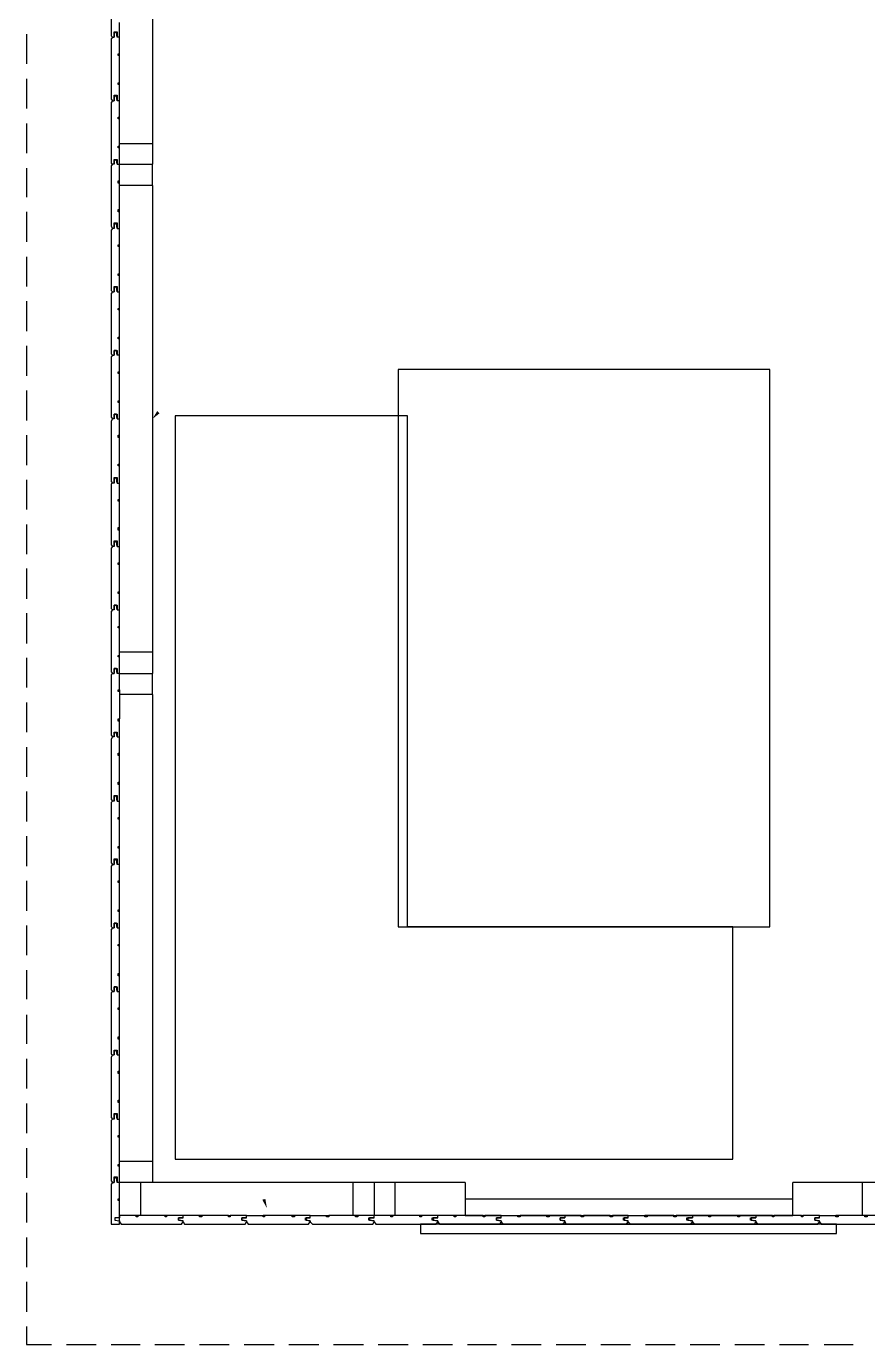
# Model space of a CAD drawing. Header units: millimetres. Extents: x -32864 to 44414, y -51818 to 3927.
# Drawn here: x -3000 to -1190, y -42000 to -39162 of the extents above; entities that cross this region are included whole.
import ezdxf

# ---------------------------------------------------------------- set-up
doc = ezdxf.new("R2010")
doc.units = ezdxf.units.MM
doc.header["$MEASUREMENT"] = 0
doc.layers.get('0').update_dxf_attribs({"true_color": 0xffffff})
doc.layers.add('elements', color=4, linetype='Continuous', lineweight=25, true_color=0x00ffff)

# ---------------------------------------------------------------- blocks, each defined once
blk = doc.blocks.new('UpperView')
at = {"layer": 'elements'}
for points in [[(286.7, 2005), (271.5, 1993.2), (281.6, 2010)], [(514.3, 313.6), (517.7, 293.4), (507.6, 312)]]:
    blk.add_hatch(color=256, dxfattribs=at).paths.add_polyline_path(points)
for points in [[(182.1, 2947.6), (182.1, 2817.8), (185.5, 2814.4), (182.1, 2811), (182.1, 2681.2), (185.5, 2677.8), (182.1, 2674.4), (182.1, 2542.9), (185.5, 2541.2), (182.1, 2537.8), (182.1, 2408), (185.5, 2402.9), (182.1, 2399.6), (182.1, 2269.7), (185.5, 2266.4), (182.1, 2263), (182.1, 2133.1), (185.5, 2129.8), (182.1, 2126.4), (182.1, 1996.6), (185.5, 1993.2), (182.1, 1988.1), (182.1, 1858.3), (185.5, 1854.9), (182.1, 1853.2), (182.1, 1721.7), (185.5, 1718.3), (182.1, 1714.9), (182.1, 1585.1), (185.5, 1581.7), (182.1, 1578.4), (182.1, 1448.5), (185.5, 1445.1)], [(271.5, 3590.1), (271.5, 2541.2)], [(200.7, 2585.1), (200.7, 2639), (200.7, 2647.5), (200.7, 2655.9), (200.7, 2664.3), (200.7, 2672.8), (200.7, 2681.2), (200.7, 2689.6), (200.7, 2699.7), (200.7, 2708.2), (200.7, 2716.6), (200.7, 2725), (200.7, 2733.5), (200.7, 2741.9), (200.7, 2750.3), (200.7, 2760.4), (200.7, 2768.9), (200.7, 2777.3), (200.7, 2785.7), (200.7, 2794.2), (200.7, 2802.6), (200.7, 2811), (200.7, 2821.1), (200.7, 2829.6), (200.7, 2838), (200.7, 2846.4)], [(0, 2821.1), (0, 2757.1)], [(185.5, 2814.4), (188.9, 2814.4)], [(188.9, 2814.4), (188.9, 2826.2), (195.6, 2826.2), (195.6, 2814.4)], [(195.6, 2814.4), (193.9, 2824.5), (188.9, 2824.5), (188.9, 2814.4), (188.9, 2814.4)], [(200.7, 2814.4), (195.6, 2814.4)], [(200.7, 2775.6), (197.3, 2775.6), (197.3, 2779), (200.7, 2779)], [(0, 2725), (0, 2660.9)], [(200.7, 2713.2), (197.3, 2713.2), (197.3, 2716.6), (200.7, 2716.6)], [(185.5, 2677.8), (188.9, 2677.8)], [(188.9, 2677.8), (188.9, 2689.6), (195.6, 2689.6), (195.6, 2677.8)], [(195.6, 2677.8), (193.9, 2687.9), (188.9, 2687.9), (188.9, 2677.8), (188.9, 2677.8)], [(200.7, 2677.8), (195.6, 2677.8)], [(200.7, 2639), (197.3, 2639), (197.3, 2642.4), (200.7, 2642.4)], [(0, 2628.9), (0, 2564.8)], [(271.5, 2585.1), (200.7, 2585.1)], [(200.7, 2541.2), (200.7, 2585.1)], [(200.7, 2576.6), (197.3, 2576.6), (197.3, 2580), (200.7, 2580)], [(0, 2532.8), (0, 2470.4)], [(188.9, 2541.2), (185.5, 2541.2)], [(188.9, 2541.2), (188.9, 2551.3), (195.6, 2551.3), (195.6, 2541.2)], [(195.6, 2541.2), (193.9, 2549.7), (188.9, 2549.7), (188.9, 2541.2), (188.9, 2541.2)], [(195.6, 2541.2), (200.7, 2541.2)], [(200.7, 2541.2), (271.5, 2541.2)], [(200.7, 2495.7), (200.7, 2541.2)], [(271.5, 2495.7), (271.5, 2541.2)], [(200.7, 2500.7), (197.3, 2500.7), (197.3, 2505.8), (200.7, 2505.8)], [(271.5, 2495.7), (200.7, 2495.7)], [(200.7, 2301.8), (200.7, 2305.1), (200.7, 2313.6), (200.7, 2323.7), (200.7, 2332.1), (200.7, 2340.6), (200.7, 2349), (200.7, 2357.4), (200.7, 2365.8), (200.7, 2374.3), (200.7, 2382.7), (200.7, 2391.1), (200.7, 2399.6), (200.7, 2408), (200.7, 2416.4), (200.7, 2426.6), (200.7, 2435), (200.7, 2443.4), (200.7, 2495.7)], [(271.5, 2495.7), (271.5, 1445.1)], [(200.7, 2438.4), (197.3, 2438.4), (197.3, 2443.4), (200.7, 2443.4)], [(0, 2438.4), (0, 2374.3)], [(188.9, 2402.9), (188.9, 2414.7), (195.6, 2414.7), (195.6, 2402.9)], [(195.6, 2402.9), (193.9, 2413.1), (188.9, 2413.1), (188.9, 2402.9), (188.9, 2402.9)], [(188.9, 2402.9), (185.5, 2402.9)], [(195.6, 2402.9), (200.7, 2402.9)], [(200.7, 2364.2), (197.3, 2364.2), (197.3, 2367.5), (200.7, 2367.5)], [(0, 2342.2), (0, 2278.2)], [(200.7, 2301.8), (197.3, 2301.8), (197.3, 2305.1), (200.7, 2305.1)], [(200.7, 2266.4), (200.7, 2301.8)], [(188.9, 2266.4), (188.9, 2278.2), (195.6, 2278.2), (195.6, 2266.4)], [(195.6, 2266.4), (193.9, 2276.5), (188.9, 2276.5), (188.9, 2266.4), (188.9, 2266.4)], [(0, 2246.1), (0, 2182)], [(185.5, 2266.4), (188.9, 2266.4)], [(195.6, 2266.4), (200.7, 2266.4)], [(200.7, 2091), (200.7, 2094.4), (200.7, 2102.8), (200.7, 2111.2), (200.7, 2119.7), (200.7, 2128.1), (200.7, 2136.5), (200.7, 2144.9), (200.7, 2155.1), (200.7, 2163.5), (200.7, 2171.9), (200.7, 2180.4), (200.7, 2188.8), (200.7, 2197.2), (200.7, 2205.7), (200.7, 2214.1), (200.7, 2222.5), (200.7, 2230.9), (200.7, 2266.4)], [(200.7, 2227.6), (197.3, 2227.6), (197.3, 2230.9), (200.7, 2230.9)], [(200.7, 2165.2), (197.3, 2165.2), (197.3, 2168.6), (200.7, 2168.6)], [(0, 2150), (0, 2085.9)], [(185.5, 2129.8), (188.9, 2129.8)], [(195.6, 2129.8), (193.9, 2139.9), (188.9, 2139.9), (188.9, 2129.8), (188.9, 2129.8)], [(188.9, 2129.8), (188.9, 2139.9), (195.6, 2139.9), (195.6, 2129.8)], [(200.7, 2129.8), (195.6, 2129.8)], [(200.7, 2091), (197.3, 2091), (197.3, 2094.4), (200.7, 2094.4)], [(200.7, 2032), (200.7, 2091)], [(0, 2053.9), (0, 1989.8)], [(200.7, 2028.6), (197.3, 2028.6), (197.3, 2032), (200.7, 2032)], [(200.7, 1952.7), (200.7, 2032)], [(188.9, 1993.2), (185.5, 1993.2)], [(195.6, 1993.2), (193.9, 2003.3), (188.9, 2003.3), (188.9, 1993.2), (188.9, 1993.2)], [(188.9, 1993.2), (188.9, 2003.3), (195.6, 2003.3), (195.6, 1993.2)], [(195.6, 1993.2), (200.7, 1993.2)], [(0, 1957.8), (0, 1893.7)], [(200.7, 1952.7), (197.3, 1952.7), (197.3, 1957.8), (200.7, 1957.8)], [(200.7, 1895.4), (200.7, 1952.7)], [(200.7, 1892), (197.3, 1892), (197.3, 1895.4), (200.7, 1895.4)], [(200.7, 1753.7), (200.7, 1895.4)], [(0, 1861.7), (0, 1797.6)], [(188.9, 1854.9), (185.5, 1854.9)], [(188.9, 1854.9), (188.9, 1866.7), (195.6, 1866.7), (195.6, 1854.9)], [(195.6, 1854.9), (193.9, 1865), (188.9, 1865), (188.9, 1854.9), (188.9, 1854.9)], [(195.6, 1854.9), (200.7, 1854.9)], [(200.7, 1816.1), (197.3, 1816.1), (197.3, 1819.5), (200.7, 1819.5)], [(0, 1765.5), (0, 1701.5)], [(200.7, 1753.7), (197.3, 1753.7), (197.3, 1758.8), (200.7, 1758.8)], [(200.7, 1718.3), (200.7, 1753.7)], [(188.9, 1718.3), (185.5, 1718.3)], [(188.9, 1718.3), (188.9, 1730.1), (195.6, 1730.1), (195.6, 1718.3)], [(195.6, 1718.3), (193.9, 1728.4), (188.9, 1728.4), (188.9, 1718.3), (188.9, 1718.3)], [(195.6, 1718.3), (200.7, 1718.3)], [(200.7, 1490.7), (200.7, 1542.9), (200.7, 1551.4), (200.7, 1559.8), (200.7, 1568.2), (200.7, 1578.4), (200.7, 1586.8), (200.7, 1595.2), (200.7, 1603.7), (200.7, 1613.8), (200.7, 1622.2), (200.7, 1630.6), (200.7, 1639.1), (200.7, 1647.5), (200.7, 1657.6), (200.7, 1666), (200.7, 1674.5), (200.7, 1682.9), (200.7, 1718.3)], [(200.7, 1679.5), (197.3, 1679.5), (197.3, 1682.9), (200.7, 1682.9)], [(0, 1671.1), (0, 1605.3)], [(200.7, 1617.1), (197.3, 1617.1), (197.3, 1620.5), (200.7, 1620.5)], [(195.6, 1581.7), (193.9, 1591.8), (188.9, 1591.8), (188.9, 1581.7), (188.9, 1581.7)], [(188.9, 1581.7), (188.9, 1591.8), (195.6, 1591.8), (195.6, 1581.7)], [(0, 1575), (0, 1509.2)], [(188.9, 1581.7), (185.5, 1581.7)], [(195.6, 1581.7), (200.7, 1581.7)], [(200.7, 1542.9), (197.3, 1542.9), (197.3, 1546.3), (200.7, 1546.3)], [(0, 1478.9), (0, 1414.8)], [(200.7, 1480.6), (197.3, 1480.6), (197.3, 1483.9), (200.7, 1483.9)], [(271.5, 1490.7), (200.7, 1490.7)], [(200.7, 1445.1), (200.7, 1490.7)], [(195.6, 1445.1), (193.9, 1455.3), (188.9, 1455.3), (188.9, 1445.1), (188.9, 1445.1)], [(188.9, 1445.1), (188.9, 1455.3), (195.6, 1455.3), (195.6, 1445.1)], [(185.5, 1445.1), (182.1, 1441.8), (182.1, 1311.9), (185.5, 1308.6), (182.1, 1303.5), (182.1, 1173.6), (185.5, 1170.3), (182.1, 1166.9), (182.1, 1037.1), (185.5, 1033.7), (182.1, 1030.3), (182.1, 900.5), (185.5, 897.1), (182.1, 893.7), (182.1, 763.9), (185.5, 760.5), (182.1, 757.1), (182.1, 625.6), (185.5, 623.9), (182.1, 618.9), (182.1, 489), (185.5, 485.6), (182.1, 482.3), (182.1, 352.4), (185.5, 349.1)], [(185.5, 1445.1), (188.9, 1445.1)], [(200.7, 1445.1), (195.6, 1445.1)], [(200.7, 1445.1), (271.5, 1445.1)], [(200.7, 1409.7), (200.7, 1445.1)], [(271.5, 1399.6), (271.5, 1445.1)], [(200.7, 1406.4), (197.3, 1406.4), (197.3, 1409.7), (200.7, 1409.7)], [(200.7, 1409.7), (200.7, 1406.4)], [(200.7, 1406.4), (200.7, 1347.3)], [(271.5, 1399.6), (200.7, 1399.6)], [(271.5, 1399.6), (271.5, 349.1)], [(0, 1382.7), (0, 1318.7)], [(200.7, 1342.3), (197.3, 1342.3), (197.3, 1347.3), (200.7, 1347.3)], [(200.7, 1268.1), (200.7, 1347.3)], [(188.9, 1308.6), (185.5, 1308.6)], [(188.9, 1308.6), (188.9, 1318.7), (195.6, 1318.7), (195.6, 1308.6)], [(195.6, 1308.6), (193.9, 1317), (188.9, 1317), (188.9, 1308.6), (188.9, 1308.6)], [(195.6, 1308.6), (200.7, 1308.6)], [(0, 1286.6), (0, 1222.6)], [(200.7, 1268.1), (197.3, 1268.1), (197.3, 1273.1), (200.7, 1273.1)], [(200.7, 1210.7), (200.7, 1268.1)], [(200.7, 1205.7), (197.3, 1205.7), (197.3, 1210.7), (200.7, 1210.7)], [(200.7, 858.3), (200.7, 861.7), (200.7, 866.7), (200.7, 871.8), (200.7, 878.6), (200.7, 883.6), (200.7, 888.7), (200.7, 893.7), (200.7, 898.8), (200.7, 905.5), (200.7, 910.6), (200.7, 915.6), (200.7, 920.7), (200.7, 925.8), (200.7, 932.5), (200.7, 937.6), (200.7, 942.6), (200.7, 947.7), (200.7, 952.7), (200.7, 957.8), (200.7, 964.6), (200.7, 969.6), (200.7, 974.7), (200.7, 979.7), (200.7, 984.8), (200.7, 991.5), (200.7, 996.6), (200.7, 1001.6), (200.7, 1006.7), (200.7, 1011.8), (200.7, 1018.5), (200.7, 1023.6), (200.7, 1028.6), (200.7, 1033.7), (200.7, 1038.7), (200.7, 1043.8), (200.7, 1050.6), (200.7, 1055.6), (200.7, 1060.7), (200.7, 1065.7), (200.7, 1070.8), (200.7, 1077.5), (200.7, 1082.6), (200.7, 1087.6), (200.7, 1092.7), (200.7, 1097.8), (200.7, 1104.5), (200.7, 1109.6), (200.7, 1114.6), (200.7, 1119.7), (200.7, 1124.7), (200.7, 1131.5), (200.7, 1136.6), (200.7, 1141.6), (200.7, 1146.7), (200.7, 1151.7), (200.7, 1156.8), (200.7, 1163.5), (200.7, 1168.6), (200.7, 1173.6), (200.7, 1178.7), (200.7, 1183.8), (200.7, 1190.5), (200.7, 1195.6), (200.7, 1200.6), (200.7, 1205.7), (200.7, 1210.7)], [(0, 1190.5), (0, 1126.4)], [(188.9, 1170.3), (185.5, 1170.3)], [(188.9, 1170.3), (188.9, 1182.1), (195.6, 1182.1), (195.6, 1170.3)], [(195.6, 1170.3), (193.9, 1180.4), (188.9, 1180.4), (188.9, 1170.3), (188.9, 1170.3)], [(195.6, 1170.3), (200.7, 1170.3)], [(200.7, 1131.5), (197.3, 1131.5), (197.3, 1134.9), (200.7, 1134.9)], [(0, 1094.4), (0, 1030.3)], [(200.7, 1069.1), (197.3, 1069.1), (197.3, 1072.5), (200.7, 1072.5)], [(185.5, 1033.7), (188.9, 1033.7)], [(188.9, 1033.7), (188.9, 1045.5), (195.6, 1045.5), (195.6, 1033.7)], [(195.6, 1033.7), (193.9, 1043.8), (188.9, 1043.8), (188.9, 1033.7), (188.9, 1033.7)], [(200.7, 1033.7), (195.6, 1033.7)], [(0, 998.3), (0, 934.2)], [(200.7, 994.9), (197.3, 994.9), (197.3, 998.3), (200.7, 998.3)], [(200.7, 932.5), (197.3, 932.5), (197.3, 935.9), (200.7, 935.9)], [(0, 902.2), (0, 838.1)], [(185.5, 897.1), (188.9, 897.1)], [(195.6, 897.1), (193.9, 907.2), (188.9, 907.2), (188.9, 897.1), (188.9, 897.1)], [(188.9, 897.1), (188.9, 907.2), (195.6, 907.2), (195.6, 897.1)], [(195.6, 897.1), (200.7, 897.1)], [(200.7, 858.3), (197.3, 858.3), (197.3, 861.7), (200.7, 861.7)], [(200.7, 799.3), (200.7, 858.3)], [(0, 806), (0, 743.6)], [(200.7, 794.2), (197.3, 794.2), (197.3, 799.3), (200.7, 799.3)], [(200.7, 721.7), (200.7, 799.3)], [(195.6, 760.5), (193.9, 770.6), (188.9, 770.6), (188.9, 760.5), (188.9, 760.5)], [(188.9, 760.5), (188.9, 770.6), (195.6, 770.6), (195.6, 760.5)], [(185.5, 760.5), (188.9, 760.5)], [(195.6, 760.5), (200.7, 760.5)], [(0, 709.9), (0, 647.5)], [(200.7, 721.7), (197.3, 721.7), (197.3, 725.1), (200.7, 725.1)], [(200.7, 662.7), (200.7, 721.7)], [(200.7, 657.6), (197.3, 657.6), (197.3, 662.7), (200.7, 662.7)], [(200.7, 583.5), (200.7, 662.7)], [(188.9, 623.9), (188.9, 634), (195.6, 634), (195.6, 623.9)], [(195.6, 623.9), (193.9, 632.4), (188.9, 632.4), (188.9, 623.9), (188.9, 623.9)], [(0, 615.5), (0, 551.4)], [(185.5, 623.9), (188.9, 623.9)], [(195.6, 623.9), (200.7, 623.9)], [(200.7, 583.5), (197.3, 583.5), (197.3, 588.5), (200.7, 588.5)], [(200.7, 526.1), (200.7, 583.5)], [(0, 519.4), (0, 455.3)], [(200.7, 521.1), (197.3, 521.1), (197.3, 526.1), (200.7, 526.1)], [(200.7, 394.6), (200.7, 526.1)], [(188.9, 485.6), (185.5, 485.6)], [(188.9, 485.6), (188.9, 497.5), (195.6, 497.5), (195.6, 485.6)], [(195.6, 485.6), (193.9, 495.8), (188.9, 495.8), (188.9, 485.6), (188.9, 485.6)], [(195.6, 485.6), (200.7, 485.6)], [(200.7, 446.9), (197.3, 446.9), (197.3, 450.2), (200.7, 450.2)], [(0, 423.3), (0, 359.2)], [(200.7, 384.5), (197.3, 384.5), (197.3, 387.8), (200.7, 387.8)], [(271.5, 394.6), (200.7, 394.6)], [(200.7, 349.1), (200.7, 394.6)], [(185.5, 349.1), (182.1, 345.7), (182.1, 259.7), (200.7, 259.7), (200.7, 266.4)], [(185.5, 349.1), (188.9, 349.1)], [(188.9, 349.1), (188.9, 360.9), (195.6, 360.9), (195.6, 349.1)], [(195.6, 349.1), (193.9, 359.2), (188.9, 359.2), (188.9, 349.1), (188.9, 349.1)], [(200.7, 349.1), (195.6, 349.1)], [(200.7, 313.6), (200.7, 349.1)], [(271.5, 349.1), (200.7, 349.1)], [(301.8, 278.2), (246.2, 278.2), (246.2, 349.1)], [(703.2, 349.1), (271.5, 349.1)], [(703.2, 278.2), (703.2, 349.1)], [(748.7, 349.1), (703.2, 349.1)], [(792.6, 349.1), (748.7, 349.1), (748.7, 278.2)], [(944.3, 349.1), (792.6, 349.1), (792.6, 278.2)], [(944.3, 349.1), (944.3, 278.2), (1649.2, 278.2), (1649.2, 349.1)], [(1799.3, 349.1), (1649.2, 349.1)], [(1799.3, 278.2), (1799.3, 349.1)], [(1844.8, 349.1), (1799.3, 349.1)], [(0, 327.1), (0, 263.1)], [(200.7, 310.3), (197.3, 310.3), (197.3, 313.6), (200.7, 313.6)], [(200.7, 278.2), (200.7, 313.6)], [(944.3, 313.6), (1649.2, 313.6)], [(200.7, 273.2), (190.5, 273.2), (190.5, 268.1), (200.7, 266.4)], [(200.7, 273.2), (200.7, 278.2)], [(246.2, 278.2), (200.7, 278.2)], [(200.7, 276.5), (200.7, 273.2)], [(200.7, 266.4), (200.7, 273.2)], [(200.7, 266.4), (200.7, 264.7), (204, 259.7)], [(204, 259.7), (333.9, 259.7), (337.3, 264.7)], [(239.5, 278.2), (239.5, 274.9), (236.1, 274.9), (236.1, 278.2)], [(337.3, 278.2), (301.8, 278.2), (301.8, 274.9), (298.5, 274.9), (298.5, 278.2)], [(337.3, 273.2), (337.3, 273.2), (327.1, 273.2), (327.1, 268.1), (337.3, 266.4), (337.3, 266.4)], [(337.3, 266.4), (327.1, 268.1), (327.1, 273.2), (337.3, 273.2)], [(337.3, 273.2), (337.3, 278.2)], [(377.7, 278.2), (337.3, 278.2)], [(337.3, 264.7), (337.3, 266.4)], [(337.3, 264.7), (340.6, 259.7), (470.5, 259.7), (473.8, 264.7)], [(377.7, 278.2), (377.7, 274.9), (372.7, 274.9), (372.7, 278.2)], [(435.1, 278.2), (377.7, 278.2)], [(473.8, 278.2), (438.4, 278.2), (438.4, 274.9), (435.1, 274.9), (435.1, 278.2)], [(435.1, 278.2), (438.4, 278.2)], [(473.8, 273.2), (473.8, 273.2), (463.7, 273.2), (463.7, 268.1), (473.8, 266.4), (473.8, 264.7)], [(473.8, 266.4), (463.7, 268.1), (463.7, 273.2), (473.8, 273.2)], [(473.8, 273.2), (473.8, 278.2), (509.3, 278.2)], [(473.8, 264.7), (477.2, 259.7), (607.1, 259.7), (610.4, 264.7)], [(512.6, 278.2), (512.6, 274.9), (509.3, 274.9), (509.3, 278.2)], [(576.7, 278.2), (509.3, 278.2)], [(610.4, 278.2), (576.7, 278.2), (576.7, 274.9), (571.6, 274.9), (571.6, 278.2)], [(610.4, 266.4), (600.3, 268.1), (600.3, 273.2), (610.4, 273.2)], [(610.4, 273.2), (610.4, 273.2), (602, 273.2), (602, 268.1), (610.4, 266.4), (610.4, 264.7)], [(610.4, 273.2), (610.4, 278.2), (645.8, 278.2)], [(610.4, 264.7), (615.5, 259.7), (745.3, 259.7), (748.7, 264.7)], [(650.9, 278.2), (650.9, 274.9), (645.8, 274.9), (645.8, 278.2)], [(645.8, 278.2), (650.9, 278.2)], [(703.2, 278.2), (650.9, 278.2)], [(713.3, 278.2), (703.2, 278.2)], [(748.7, 278.2), (713.3, 278.2), (713.3, 274.9), (708.2, 274.9), (708.2, 278.2)], [(748.7, 266.4), (736.9, 268.1), (736.9, 273.2), (748.7, 273.2)], [(748.7, 273.2), (748.7, 273.2), (738.6, 273.2), (738.6, 268.1), (748.7, 266.4), (748.7, 266.4)], [(792.6, 278.2), (748.7, 278.2)], [(748.7, 273.2), (748.7, 278.2)], [(748.7, 264.7), (748.7, 266.4)], [(748.7, 264.7), (752.1, 259.7), (881.9, 259.7), (885.3, 264.7)], [(787.5, 278.2), (787.5, 274.9), (784.1, 274.9), (784.1, 278.2)], [(924.1, 278.2), (792.6, 278.2)], [(849.9, 278.2), (849.9, 274.9), (846.5, 274.9), (846.5, 278.2)], [(1016.8, 259.7), (848.2, 259.7), (848.2, 239.5), (1016.8, 239.5)], [(885.3, 266.4), (873.5, 268.1), (873.5, 273.2), (885.3, 273.2)], [(885.3, 273.2), (885.3, 273.2), (875.2, 273.2), (875.2, 268.1), (885.3, 266.4), (885.3, 264.7)], [(885.3, 273.2), (885.3, 278.2)], [(885.3, 264.7), (888.7, 259.7), (1018.5, 259.7), (1021.9, 264.7)], [(924.1, 278.2), (924.1, 274.9), (920.7, 274.9), (920.7, 278.2)], [(983.1, 278.2), (924.1, 278.2)], [(986.5, 274.9), (983.1, 274.9), (983.1, 278.2)], [(983.1, 278.2), (986.5, 278.2)], [(1021.9, 278.2), (986.5, 278.2), (986.5, 274.9)], [(1021.9, 273.2), (1021.9, 273.2), (1011.8, 273.2), (1011.8, 268.1), (1021.9, 266.4), (1021.9, 264.7)], [(1021.9, 266.4), (1011.8, 268.1), (1011.8, 273.2), (1021.9, 273.2)], [(1328.8, 259.7), (1016.8, 259.7)], [(1018.5, 259.7), (1025.3, 259.7)], [(1021.9, 273.2), (1021.9, 278.2)], [(1021.9, 278.2), (1057.3, 278.2)], [(1021.9, 264.7), (1025.3, 259.7), (1155.1, 259.7), (1158.5, 264.7)], [(1057.3, 278.2), (1062.4, 278.2), (1062.4, 274.9), (1057.3, 274.9), (1057.3, 278.2)], [(1124.7, 278.2), (1062.4, 278.2)], [(1158.5, 278.2), (1124.7, 278.2), (1124.7, 274.9), (1119.7, 274.9), (1119.7, 278.2)], [(1158.5, 273.2), (1148.4, 273.2), (1148.4, 268.1), (1158.5, 266.4)], [(1158.5, 266.4), (1148.4, 268.1), (1148.4, 273.2), (1158.5, 273.2)], [(1155.1, 259.7), (1161.8, 259.7)], [(1193.9, 278.2), (1158.5, 278.2), (1158.5, 273.2)], [(1158.5, 266.4), (1158.5, 264.7)], [(1158.5, 264.7), (1161.8, 259.7), (1291.7, 259.7), (1295.1, 264.7)], [(1198.9, 274.9), (1193.9, 274.9), (1193.9, 278.2), (1198.9, 278.2)], [(1256.3, 278.2), (1198.9, 278.2), (1198.9, 274.9)], [(1295.1, 278.2), (1261.3, 278.2), (1261.3, 274.9), (1256.3, 274.9), (1256.3, 278.2), (1261.3, 278.2)], [(1295.1, 266.4), (1284.9, 268.1), (1284.9, 273.2), (1295.1, 273.2)], [(1295.1, 273.2), (1295.1, 273.2), (1286.6, 273.2), (1286.6, 268.1), (1295.1, 266.4), (1295.1, 266.4)], [(1291.7, 259.7), (1300.1, 259.7)], [(1295.1, 273.2), (1295.1, 278.2), (1330.5, 278.2)], [(1295.1, 264.7), (1295.1, 266.4)], [(1295.1, 264.7), (1300.1, 259.7), (1430, 259.7), (1433.3, 264.7)], [(1396.2, 259.7), (1328.8, 259.7)], [(1335.5, 278.2), (1335.5, 274.9), (1330.5, 274.9), (1330.5, 278.2)], [(1392.9, 278.2), (1330.5, 278.2)], [(1397.9, 274.9), (1392.9, 274.9), (1392.9, 278.2), (1397.9, 278.2)], [(1396.2, 239.5), (1460.3, 239.5), (1468.7, 239.5), (1477.2, 239.5), (1485.6, 239.5), (1494, 239.5), (1504.2, 239.5), (1512.6, 239.5), (1521, 239.5), (1529.5, 239.5), (1537.9, 239.5), (1546.3, 239.5), (1556.4, 239.5), (1564.9, 239.5), (1573.3, 239.5), (1581.7, 239.5), (1590.2, 239.5), (1598.6, 239.5), (1608.7, 239.5), (1617.1, 239.5), (1625.6, 239.5), (1634, 239.5), (1642.4, 239.5), (1650.9, 239.5), (1661, 239.5), (1669.4, 239.5), (1677.8, 239.5), (1686.3, 239.5), (1694.7, 239.5), (1704.8, 239.5), (1713.3, 239.5), (1721.7, 239.5), (1730.1, 239.5), (1738.6, 239.5), (1743.6, 239.5), (1743.6, 259.7), (1738.6, 259.7), (1730.1, 259.7), (1721.7, 259.7), (1713.3, 259.7), (1704.8, 259.7), (1694.7, 259.7), (1686.3, 259.7), (1677.8, 259.7), (1669.4, 259.7), (1661, 259.7), (1650.9, 259.7), (1642.4, 259.7), (1634, 259.7), (1625.6, 259.7), (1617.1, 259.7), (1608.7, 259.7), (1598.6, 259.7), (1590.2, 259.7), (1581.7, 259.7), (1573.3, 259.7), (1564.9, 259.7), (1556.4, 259.7), (1546.3, 259.7), (1537.9, 259.7), (1529.5, 259.7), (1521, 259.7), (1512.6, 259.7), (1504.2, 259.7), (1494, 259.7), (1485.6, 259.7), (1477.2, 259.7), (1468.7, 259.7), (1460.3, 259.7), (1396.2, 259.7)], [(1433.3, 278.2), (1397.9, 278.2), (1397.9, 274.9)], [(1433.3, 266.4), (1421.5, 268.1), (1421.5, 273.2), (1433.3, 273.2)], [(1433.3, 273.2), (1433.3, 273.2), (1423.2, 273.2), (1423.2, 268.1), (1433.3, 266.4), (1433.3, 266.4)], [(1430, 259.7), (1436.7, 259.7)], [(1468.7, 278.2), (1433.3, 278.2), (1433.3, 273.2)], [(1433.3, 264.7), (1433.3, 266.4)], [(1433.3, 264.7), (1436.7, 259.7), (1566.6, 259.7), (1569.9, 264.7)], [(1472.1, 278.2), (1472.1, 274.9), (1468.7, 274.9), (1468.7, 278.2)], [(1534.5, 278.2), (1468.7, 278.2)], [(1569.9, 278.2), (1534.5, 278.2), (1534.5, 274.9), (1531.1, 274.9), (1531.1, 278.2)], [(1569.9, 266.4), (1558.1, 268.1), (1558.1, 273.2), (1569.9, 273.2)], [(1605.3, 278.2), (1569.9, 278.2), (1569.9, 273.2), (1559.8, 273.2), (1559.8, 268.1), (1569.9, 266.4), (1569.9, 264.7)], [(1566.6, 259.7), (1573.3, 259.7)], [(1569.9, 264.7), (1573.3, 259.7), (1703.1, 259.7), (1706.5, 264.7)], [(1608.7, 274.9), (1605.3, 274.9), (1605.3, 278.2)], [(1605.3, 278.2), (1608.7, 278.2)], [(1667.7, 278.2), (1608.7, 278.2), (1608.7, 274.9)], [(1706.5, 278.2), (1671.1, 278.2), (1671.1, 274.9), (1667.7, 274.9), (1667.7, 278.2)], [(1667.7, 278.2), (1671.1, 278.2)], [(1706.5, 273.2), (1706.5, 273.2), (1696.4, 273.2), (1696.4, 268.1), (1706.5, 266.4), (1706.5, 266.4)], [(1706.5, 266.4), (1696.4, 268.1), (1696.4, 273.2), (1706.5, 273.2)], [(1706.5, 273.2), (1706.5, 278.2), (1741.9, 278.2)], [(1706.5, 264.7), (1706.5, 266.4)], [(1706.5, 264.7), (1709.9, 259.7), (1839.7, 259.7), (1844.8, 264.7)], [(1747, 278.2), (1747, 274.9), (1741.9, 274.9), (1741.9, 278.2)], [(1799.3, 278.2), (1741.9, 278.2)], [(1809.4, 278.2), (1799.3, 278.2)], [(1844.8, 278.2), (1809.4, 278.2), (1809.4, 274.9), (1804.3, 274.9), (1804.3, 278.2)], [(0, 231), (0, 166.9)], [(1016.8, 239.5), (1396.2, 239.5)], [(0, 134.9), (0, 70.8)], [(0, 38.8), (0, 0), (54, 0)], [(86, 0), (150.1, 0)], [(182.1, 0), (244.5, 0)], [(276.5, 0), (340.6, 0)], [(372.7, 0), (436.7, 0)], [(468.8, 0), (532.9, 0)], [(564.9, 0), (629, 0)], [(661, 0), (725.1, 0)], [(757.1, 0), (821.2, 0)], [(853.3, 0), (917.3, 0)], [(949.4, 0), (1011.8, 0)], [(1043.8, 0), (1107.9, 0)], [(1139.9, 0), (1204, 0)], [(1236, 0), (1300.1, 0)], [(1332.2, 0), (1396.2, 0)], [(1428.3, 0), (1492.4, 0)], [(1524.4, 0), (1588.5, 0)], [(1620.5, 0), (1682.9, 0)], [(1716.6, 0), (1779, 0)]]:
    blk.add_lwpolyline(points, dxfattribs=at)
blk = doc.blocks.new('Sofa')
for p, q in [((500, 0), (0, 0)), ((0, 0), (0, -1200)), ((1600, 0), (0, 0)), ((0, 0), (0, -500)), ((1600, -500), (1600, 0)), ((500, -1200), (500, -500)), ((500, -500), (1600, -500)), ((0, -1200), (500, -1200))]:
    blk.add_line(p, q)
blk = doc.blocks.new('Table')
for p, q in [((1200, 800), (0, 800)), ((0, 800), (0, 0)), ((1200, 0), (1200, 800)), ((0, 0), (1200, 0))]:
    blk.add_line(p, q)

msp = doc.modelspace()

# ---------------------------------------------------------------- block references
msp.add_blockref('UpperView', (-3000, -42000))
at = {"rotation": 90}
for name, p in [('Table', (-1400, -41100.7)), ('Sofa', (-2680, -41600.7))]:
    msp.add_blockref(name, p, dxfattribs=at)

doc.saveas('drawing.dxf')
